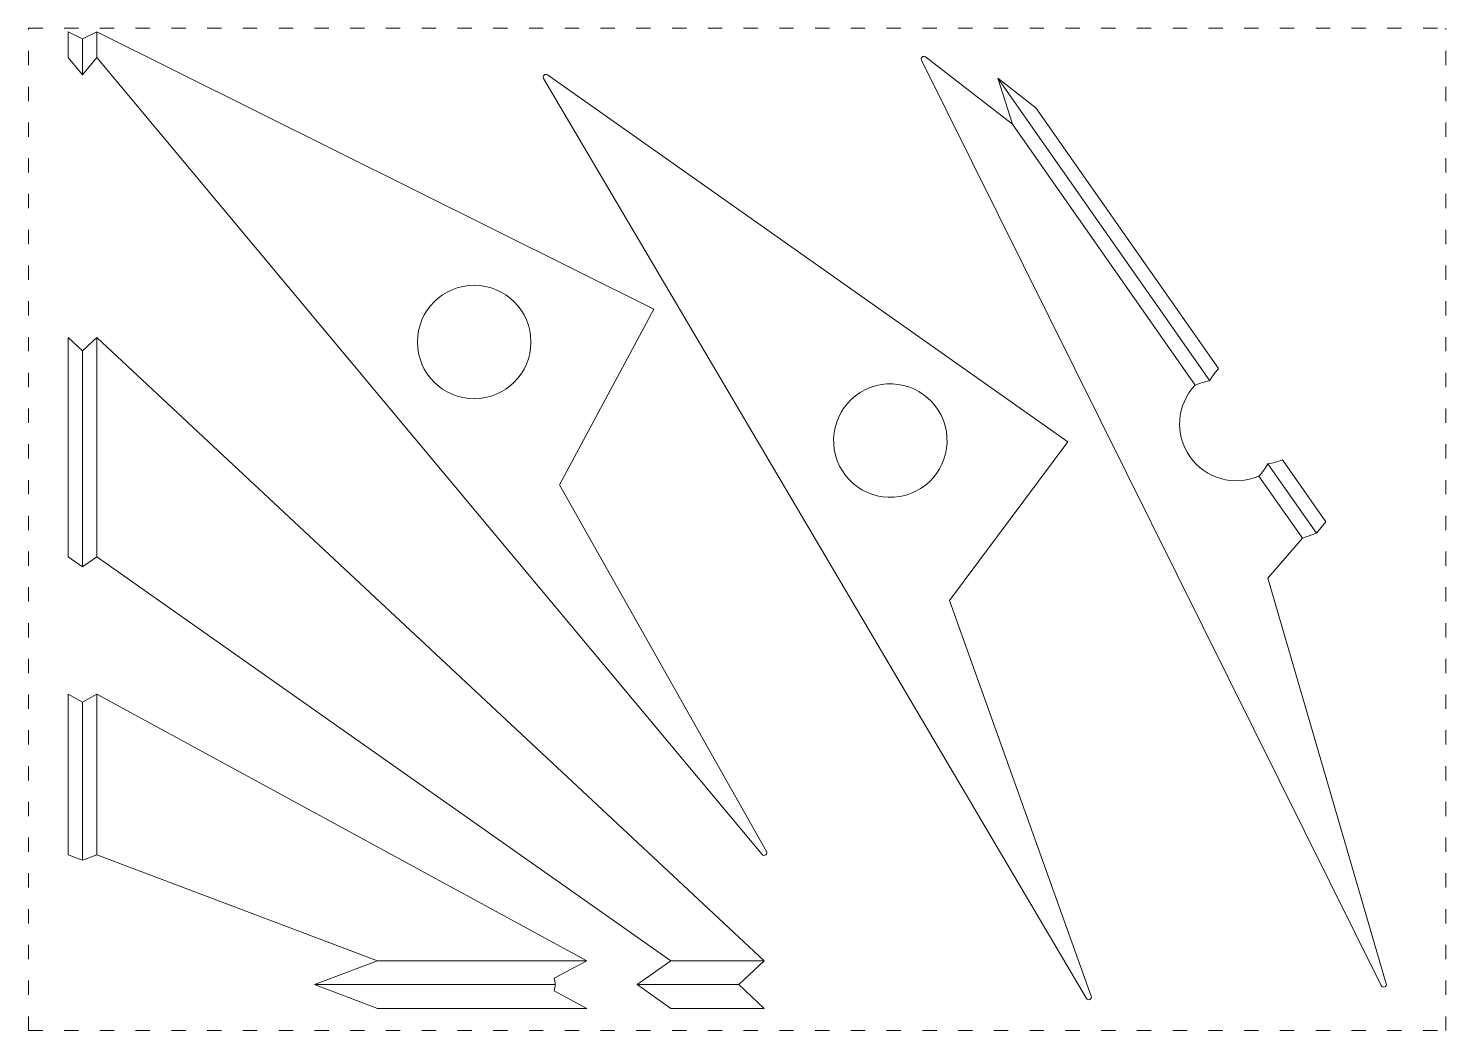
# Model space of a CAD drawing. Header units: millimetres. Extents: x 8992 to 10181, y -1046 to -205.
import ezdxf

# ---------------------------------------------------------------- set-up
doc = ezdxf.new("R2010")
doc.units = ezdxf.units.MM
doc.linetypes.add('ACAD_ISO03W100', pattern=[30, 12, -18])
doc.layers.get('0').update_dxf_attribs({"color": 216, "linetype": 'ACAD_ISO03W100', "lineweight": 0, "true_color": 0x800080})
doc.layers.add('2', color=2, linetype='Continuous', lineweight=0, true_color=0xffff00)

msp = doc.modelspace()

# ---------------------------------------------------------------- linework, layer by layer
for p, q in [((8991.8, -205.3), (10180.8, -205.3)), ((8991.8, -1046.3), (8991.8, -205.3)), ((10180.8, -1046.3), (10180.8, -205.3)), ((8991.8, -1046.3), (10180.8, -1046.3))]:
    msp.add_line(p, q)
at = {"layer": '2', "lineweight": 13}
for p, q in [((9025.1, -208.2), (9025.1, -229.8)), ((9025.1, -208.2), (9037.1, -214.2)), ((9049.1, -208.2), (9037.1, -214.2)), ((9049.1, -229.8), (9049.1, -208.2)), ((9049.1, -208.2), (9516.4, -441)), ((9037.1, -214.2), (9037.1, -244.2)), ((9037.1, -244.2), (9025.1, -229.8)), ((9037.1, -244.2), (9049.1, -229.8)), ((9607.4, -898.4), (9049.1, -229.8)), ((10126.8, -1008.5), (9741, -232.1)), ((9744.4, -229.3), (9817.4, -285.8)), ((9879.4, -1019.2), (9424, -247.4)), ((9427.2, -244.4), (9863.8, -552.2)), ((9805, -247.2), (9982.8, -501.1)), ((9805, -247.2), (9817.4, -285.8)), ((9805, -247.2), (9837, -272)), ((9837, -272), (9990.3, -490.8)), ((9970.6, -504.6), (9817.4, -285.8)), ((9516.4, -441), (9437.3, -588.4)), ((9025.1, -464.7), (9025.1, -648.7)), ((9025.1, -464.7), (9037.1, -476)), ((9049.1, -464.7), (9037.1, -476)), ((9049.1, -648.7), (9049.1, -464.7)), ((9049.1, -464.7), (9609.2, -987.6)), ((9037.1, -476), (9037.1, -657.2)), ((9863.8, -552.2), (9764.5, -685.5)), ((10031.5, -570.7), (10072.3, -628.9)), ((10043.8, -567.3), (10080.3, -619.4)), ((10060.7, -633.2), (10024.1, -581)), ((9437.3, -588.4), (9611.1, -895.9)), ((10060.7, -633.2), (10072.3, -628.9)), ((10080.3, -619.4), (10072.3, -628.9)), ((10060.7, -633.2), (10031.6, -666.7)), ((9037.1, -657.2), (9025.1, -648.7)), ((9037.1, -657.2), (9049.1, -648.7)), ((9530.8, -987.6), (9049.1, -648.7)), ((10031.6, -666.7), (10131, -1006.9)), ((9764.5, -685.5), (9883.5, -1017.3)), ((9025.1, -764.1), (9025.1, -898.9)), ((9025.1, -764.1), (9037.1, -770.6)), ((9049.1, -764.1), (9037.1, -770.6)), ((9037.1, -770.6), (9037.1, -903.4)), ((9049.1, -898.9), (9049.1, -764.1)), ((9049.1, -764.1), (9460.2, -987.6)), ((9037.1, -903.4), (9025.1, -898.9)), ((9037.1, -903.4), (9049.1, -898.9)), ((9284.8, -987.6), (9049.1, -898.9)), ((9284.8, -987.6), (9231.7, -1007.6)), ((9284.8, -987.6), (9460.2, -987.6)), ((9433, -1002.3), (9460.2, -987.6)), ((9530.8, -987.6), (9502.4, -1007.6)), ((9530.8, -987.6), (9609.2, -987.6)), ((9587.8, -1007.6), (9609.2, -987.6)), ((9231.7, -1007.6), (9433.8, -1007.6)), ((9284.8, -1027.6), (9231.7, -1007.6)), ((9502.4, -1007.6), (9587.8, -1007.6)), ((9530.8, -1027.6), (9502.4, -1007.6)), ((9587.8, -1007.6), (9609.2, -1027.6)), ((9433, -1012.8), (9460.2, -1027.6)), ((9284.8, -1027.6), (9460.2, -1027.6)), ((9530.8, -1027.6), (9609.2, -1027.6))]:
    msp.add_line(p, q, dxfattribs=at)
for centre, radius, start, end in [((9743, -231.1), 2.25, 52.2594, 206.4185), ((9425.9, -246.2), 2.25, 54.8144, 210.5417), ((9365.8, -468.5), 47.6, 0, 180), ((9365.8, -468.5), 47.6, 180, 0), ((10024.6, -523.9), 47.6, 136.0984, 151.389), ((9714.9, -551.2), 47.6, 15, 195), ((10005.2, -537.3), 47.6, 136.6217, 293.3783), ((9989.9, -548.2), 47.6, 98.611, 113.8973), ((9714.9, -551.2), 47.6, 195, 15), ((9989.5, -548.3), 47.6, 316.6217, 331.9631), ((10024.9, -523.6), 47.6, 278.0369, 293.3783), ((9609.1, -897), 2.25, 219.8622, 29.4705), ((10128.8, -1007.5), 2.25, 206.4185, 16.2806), ((9881.3, -1018.1), 2.25, 210.5417, 19.7222)]:
    msp.add_arc(centre, radius, start, end, dxfattribs=at)
at = {"layer": '2'}
for centre, start, end in [((10760.3, -791.1), 189.0418, 189.2675), ((10760.3, -1224), 170.7325, 170.9582)]:
    msp.add_arc(centre, 1344, start, end, dxfattribs=at)

doc.saveas('drawing.dxf')
